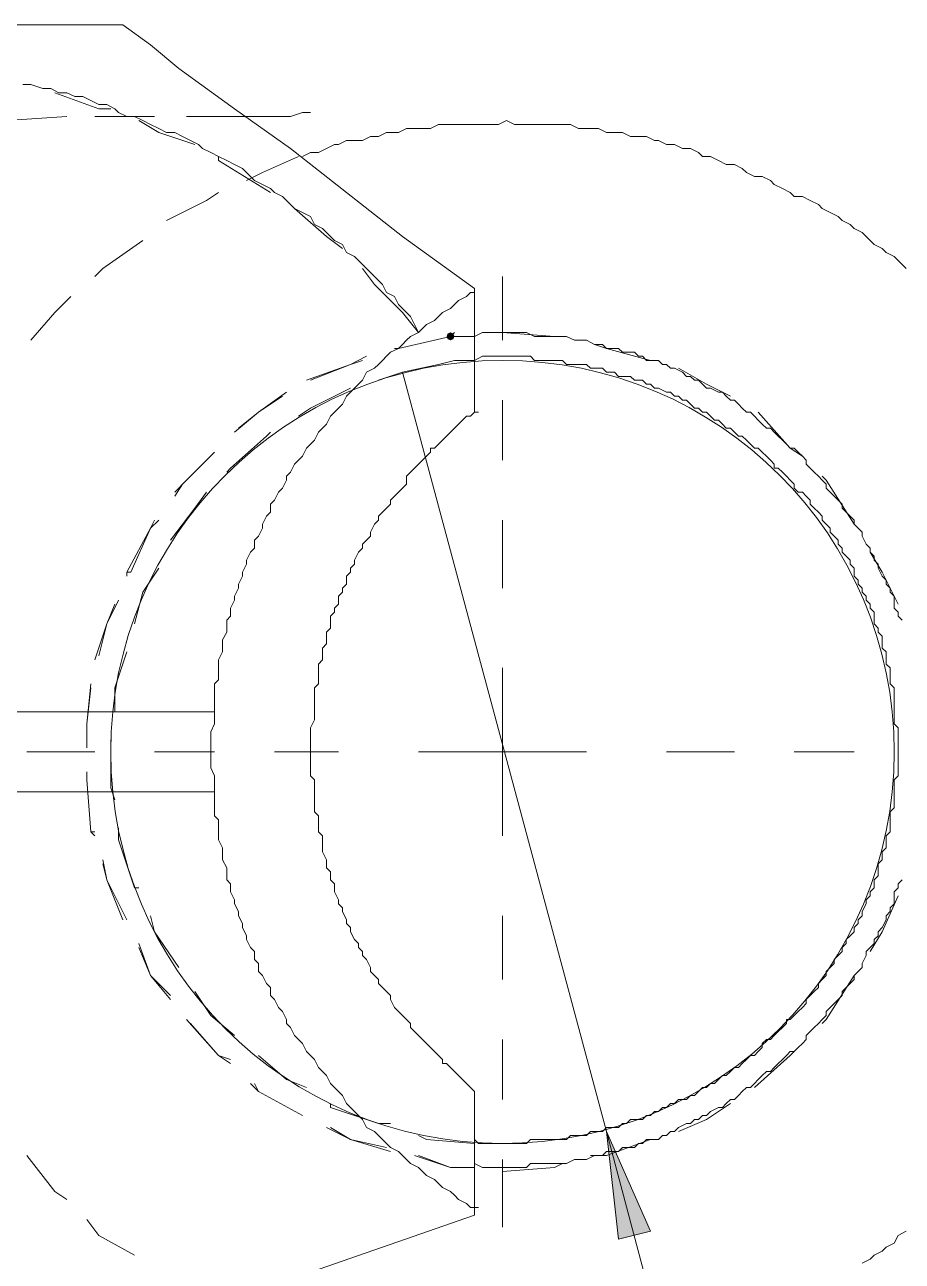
# Model space of a CAD drawing. Header units: millimetres. Extents: x 89051 to 218395, y -330386 to -125649.
# Drawn here: x 92761.3 to 92873.8, y -134309.5 to -134150.9 of the extents above; entities that cross this region are included whole.
import ezdxf

# ---------------------------------------------------------------- set-up
doc = ezdxf.new("R2010")
doc.units = ezdxf.units.MM
doc.header["$LTSCALE"] = 13
doc.layers.add('C00-00-00', color=7, linetype='Continuous')
doc.layers.add('C00-00-FF', color=5, linetype='Continuous', true_color=0x0000ff)
doc.layers.add('铁心', color=3, linetype='Continuous', lineweight=0)

msp = doc.modelspace()

# ---------------------------------------------------------------- hatches: boundary and pattern name
at = {"layer": 'C00-00-00'}
h = msp.add_hatch(color=256, dxfattribs=at)
h.dxf.hatch_style = 2
h.paths.add_polyline_path([(92815.39, -134190.87), (92815.54, -134190.51), (92815.9, -134190.36), (92816.26, -134190.51), (92816.41, -134190.87), (92816.26, -134191.23), (92815.9, -134191.38), (92815.54, -134191.23)])
at = {"layer": '铁心', "lineweight": 13}
h = msp.add_hatch(color=256, dxfattribs=at)
h.dxf.hatch_style = 2
h.paths.add_polyline_path([(92835.88, -134292.81), (92837.41, -134306.64), (92841.51, -134305.61)])

# ---------------------------------------------------------------- linework, layer by layer
at = {"layer": 'C00-00-00', "lineweight": 15}
for points in [[(92759.04, -134150.92), (92766.21, -134150.92), (92773.9, -134150.92)], [(92773.9, -134150.92), (92777.48, -134153.48), (92781.07, -134156.55), (92788.24, -134161.68), (92795.41, -134166.8), (92809.75, -134178.07), (92818.97, -134184.73)], [(92811.8, -134190.36), (92811.29, -134189.34), (92810.78, -134188.31), (92810.27, -134187.8), (92809.24, -134186.77), (92808.73, -134185.75), (92807.7, -134185.24), (92807.19, -134184.21), (92806.68, -134183.7), (92805.66, -134182.68), (92805.14, -134182.16), (92804.12, -134181.14), (92803.61, -134180.63), (92802.58, -134180.12), (92802.07, -134179.09), (92801.05, -134178.58), (92800.02, -134177.55), (92799.51, -134177.04), (92798.48, -134176.53), (92797.97, -134175.51), (92796.95, -134174.99), (92795.92, -134174.48), (92795.41, -134173.97), (92794.39, -134172.94), (92793.36, -134172.43), (92792.85, -134171.92), (92791.83, -134171.41), (92790.8, -134170.9), (92789.78, -134169.87), (92789.26, -134169.36), (92788.24, -134168.85), (92787.22, -134168.33), (92786.19, -134167.82), (92785.17, -134167.31), (92784.14, -134166.8), (92783.63, -134166.29), (92782.6, -134165.77), (92781.58, -134165.26), (92780.56, -134164.75), (92779.53, -134164.75), (92778.51, -134164.24), (92777.48, -134163.72), (92776.46, -134163.21), (92775.43, -134162.7), (92774.41, -134162.7), (92773.38, -134162.19), (92772.87, -134161.68), (92771.85, -134161.16), (92770.82, -134161.16), (92769.8, -134160.65), (92768.77, -134160.14), (92767.75, -134160.14), (92766.73, -134159.63), (92765.7, -134159.63), (92764.68, -134159.11), (92763.65, -134159.11), (92762.12, -134158.6), (92761.09, -134158.6)], [(92765.19, -134159.63), (92770.82, -134161.68)], [(92766.73, -134162.7), (92759.04, -134163.21)], [(92777.99, -134162.7), (92770.31, -134162.7)], [(92770.82, -134161.68), (92772.36, -134161.68)], [(92789.26, -134162.7), (92782.09, -134162.7)], [(92789.26, -134162.7), (92792.85, -134162.7), (92795.41, -134162.7), (92796.95, -134162.19), (92797.97, -134162.19)], [(92775.95, -134163.21), (92778.51, -134164.75)], [(92874.29, -134182.16), (92873.27, -134181.14), (92872.76, -134180.63), (92871.73, -134180.12), (92871.22, -134179.6), (92870.2, -134179.09), (92869.68, -134178.58), (92868.66, -134177.55), (92867.64, -134177.04), (92867.12, -134176.53), (92866.1, -134176.02), (92865.59, -134175.51), (92864.56, -134174.99), (92863.54, -134174.48), (92863.03, -134173.97), (92862, -134173.46), (92860.98, -134172.94), (92859.95, -134172.94), (92859.44, -134172.43), (92858.42, -134171.92), (92857.39, -134171.41), (92856.88, -134170.9), (92855.85, -134170.38), (92854.83, -134170.38), (92853.81, -134169.87), (92853.29, -134169.36), (92852.27, -134168.85), (92851.24, -134168.85), (92850.22, -134168.33), (92849.2, -134167.82), (92848.17, -134167.82), (92847.66, -134167.31), (92846.63, -134166.8), (92845.61, -134166.8), (92844.59, -134166.29), (92843.56, -134166.29), (92842.54, -134165.77), (92842.02, -134165.77), (92841, -134165.26), (92839.98, -134165.26), (92838.95, -134165.26), (92837.93, -134164.75), (92836.9, -134164.75), (92835.88, -134164.75), (92834.85, -134164.24), (92833.83, -134164.24), (92832.8, -134164.24), (92832.29, -134164.24), (92831.27, -134163.72), (92830.24, -134163.72), (92829.22, -134163.72), (92828.19, -134163.72), (92827.17, -134163.72), (92826.14, -134163.72), (92825.12, -134163.72), (92824.1, -134163.72), (92823.07, -134163.21), (92822.05, -134163.72), (92821.02, -134163.72), (92820.51, -134163.72), (92819.49, -134163.72), (92818.46, -134163.72), (92817.44, -134163.72), (92816.41, -134163.72), (92815.39, -134163.72), (92814.36, -134163.72), (92813.34, -134164.24), (92812.31, -134164.24), (92811.29, -134164.24), (92810.27, -134164.24), (92809.24, -134164.75), (92808.73, -134164.75), (92807.7, -134164.75), (92806.68, -134165.26), (92805.66, -134165.26), (92804.63, -134165.77), (92803.61, -134165.77), (92802.58, -134165.77), (92801.56, -134166.29), (92801.05, -134166.29), (92800.02, -134166.8), (92799, -134167.31), (92797.97, -134167.31), (92796.95, -134167.82)], [(92778.51, -134164.75), (92783.12, -134166.29)], [(92786.19, -134167.82), (92786.19, -134168.33)], [(92786.19, -134168.33), (92792.85, -134172.43)], [(92796.44, -134167.82), (92791.83, -134169.87)], [(92791.83, -134169.87), (92789.78, -134170.9)], [(92784.65, -134173.46), (92779.53, -134176.02)], [(92786.19, -134172.43), (92784.65, -134173.46)], [(92795.92, -134174.48), (92800.02, -134178.07)], [(92776.46, -134178.58), (92771.34, -134182.16)], [(92800.02, -134178.07), (92802.07, -134179.6)], [(92771.34, -134182.16), (92770.31, -134183.19)], [(92804.63, -134182.16), (92806.17, -134184.21)], [(92806.17, -134184.21), (92809.75, -134187.8)], [(92818.97, -134184.73), (92818.97, -134185.24)], [(92767.24, -134185.75), (92765.19, -134187.8)], [(92818.97, -134185.24), (92818.46, -134185.24), (92817.95, -134185.75), (92816.92, -134186.26), (92816.41, -134186.77), (92815.9, -134187.29), (92814.88, -134187.8), (92814.36, -134188.31), (92813.85, -134188.82), (92812.83, -134189.34), (92812.31, -134189.85), (92811.8, -134190.36), (92810.78, -134190.87), (92810.27, -134191.38), (92809.75, -134191.9), (92809.24, -134192.41), (92808.22, -134192.92), (92807.7, -134193.43), (92807.19, -134193.95), (92806.68, -134194.46), (92806.17, -134194.97), (92805.14, -134195.48), (92804.63, -134196.51), (92804.12, -134197.02), (92803.61, -134197.53), (92803.09, -134198.04), (92802.58, -134198.56), (92802.07, -134199.58), (92801.56, -134200.09), (92801.05, -134200.61), (92800.53, -134201.12), (92800.02, -134202.14), (92799.51, -134202.65), (92799, -134203.17), (92798.48, -134204.19), (92797.97, -134204.7), (92797.46, -134205.22), (92796.95, -134206.24), (92796.44, -134206.75), (92795.92, -134207.26), (92795.41, -134208.29), (92794.9, -134208.8), (92794.9, -134209.31), (92794.39, -134210.34), (92793.87, -134210.85), (92793.36, -134211.87), (92792.85, -134212.39), (92792.85, -134213.41), (92792.34, -134213.92), (92791.83, -134214.95), (92791.83, -134215.46), (92791.31, -134216.48), (92790.8, -134217), (92790.8, -134218.02), (92790.29, -134218.53), (92789.78, -134219.56), (92789.78, -134220.07), (92789.26, -134221.09), (92789.26, -134221.61), (92788.75, -134222.63), (92788.75, -134223.14), (92788.24, -134224.17), (92788.24, -134224.68), (92787.73, -134225.7), (92787.73, -134226.73), (92787.22, -134227.24), (92787.22, -134228.27), (92787.22, -134228.78), (92786.7, -134229.8), (92786.7, -134230.83), (92786.7, -134231.34), (92786.19, -134232.36), (92786.19, -134232.88), (92786.19, -134233.9), (92786.19, -134234.92), (92785.68, -134235.44), (92785.68, -134236.46), (92785.68, -134236.97), (92785.68, -134238), (92785.68, -134239.02), (92785.68, -134239.53), (92785.68, -134240.56), (92785.17, -134241.58), (92785.17, -134242.1), (92785.17, -134243.12), (92785.17, -134243.63), (92785.17, -134244.66), (92785.17, -134245.68), (92785.17, -134246.19), (92785.68, -134247.22), (92785.68, -134248.24), (92785.68, -134248.76), (92785.68, -134249.78), (92785.68, -134250.8), (92785.68, -134251.32), (92785.68, -134252.34), (92786.19, -134252.85), (92786.19, -134253.88), (92786.19, -134254.9), (92786.19, -134255.41), (92786.7, -134256.44), (92786.7, -134256.95), (92786.7, -134257.98), (92787.22, -134259), (92787.22, -134259.51), (92787.22, -134260.54), (92787.73, -134261.05), (92787.73, -134262.07), (92788.24, -134263.1), (92788.24, -134263.61), (92788.75, -134264.63), (92788.75, -134265.15), (92789.26, -134266.17), (92789.26, -134266.68), (92789.78, -134267.71), (92789.78, -134268.22), (92790.29, -134269.24), (92790.8, -134269.76), (92790.8, -134270.78), (92791.31, -134271.29), (92791.31, -134272.32), (92791.83, -134272.83), (92792.34, -134273.85), (92792.85, -134274.37), (92792.85, -134275.39), (92793.36, -134275.9), (92793.87, -134276.93), (92794.39, -134277.44), (92794.9, -134278.46), (92794.9, -134278.98), (92795.41, -134279.49), (92795.92, -134280.51), (92796.44, -134281.03), (92796.95, -134281.54), (92797.46, -134282.56), (92797.97, -134283.07), (92798.48, -134283.59), (92799, -134284.61), (92799.51, -134285.12), (92800.02, -134285.64), (92800.53, -134286.66), (92801.05, -134287.17), (92801.56, -134287.68), (92802.07, -134288.2), (92802.58, -134289.22), (92803.09, -134289.73), (92803.61, -134290.25), (92804.12, -134290.76), (92804.63, -134291.27), (92805.14, -134292.29), (92806.17, -134292.81), (92806.68, -134293.32), (92807.19, -134293.83), (92807.7, -134294.34), (92808.22, -134294.86), (92809.24, -134295.37), (92809.75, -134295.88), (92810.27, -134296.39), (92810.78, -134296.91), (92811.8, -134297.42), (92812.31, -134297.93), (92812.83, -134298.44), (92813.85, -134298.95), (92814.36, -134299.47), (92814.88, -134299.98), (92815.9, -134300.49), (92816.41, -134301), (92816.92, -134301.52), (92817.95, -134302.03), (92818.46, -134302.54), (92818.97, -134302.54), (92819.49, -134302.54)], [(92818.97, -134200.61), (92818.97, -134185.24)], [(92765.19, -134187.8), (92762.12, -134191.38)], [(92809.75, -134187.8), (92811.8, -134190.36)], [(92809.24, -134192.41), (92815.9, -134190.87)], [(92809.24, -134192.41), (92815.9, -134190.87)], [(92815.9, -134190.87), (92816.41, -134190.36)], [(92815.9, -134190.87), (92818.97, -134190.87)], [(92818.97, -134190.87), (92820, -134190.36), (92820.51, -134190.36), (92821.02, -134190.36), (92822.05, -134190.36), (92822.56, -134190.36), (92823.07, -134190.36), (92823.58, -134190.36), (92824.61, -134190.36), (92825.12, -134190.36), (92825.63, -134190.36), (92826.66, -134190.87), (92827.17, -134190.87), (92827.68, -134190.87), (92828.19, -134190.87), (92829.22, -134190.87), (92829.73, -134190.87), (92830.24, -134190.87), (92830.75, -134190.87), (92831.78, -134191.38), (92832.29, -134191.38), (92832.8, -134191.38), (92833.32, -134191.38), (92834.34, -134191.9), (92834.85, -134191.9), (92835.36, -134191.9), (92835.88, -134192.41), (92836.9, -134192.41), (92837.41, -134192.41), (92837.93, -134192.92), (92838.44, -134192.92), (92839.46, -134192.92), (92839.98, -134193.43), (92840.49, -134193.43), (92841, -134193.95), (92841.51, -134193.95), (92842.54, -134193.95), (92843.05, -134194.46), (92843.56, -134194.46), (92844.07, -134194.97), (92844.59, -134194.97), (92845.61, -134195.48), (92846.12, -134196), (92846.63, -134196), (92847.15, -134196.51), (92847.66, -134196.51), (92848.17, -134197.02), (92848.68, -134197.53), (92849.2, -134197.53), (92850.22, -134198.04), (92850.73, -134198.04), (92851.24, -134198.56), (92851.76, -134199.07), (92852.27, -134199.07), (92852.78, -134199.58), (92853.29, -134200.09), (92853.81, -134200.61), (92854.32, -134200.61), (92854.83, -134201.12), (92855.34, -134201.63), (92855.85, -134202.14), (92856.37, -134202.65), (92856.88, -134202.65), (92857.39, -134203.17), (92857.9, -134203.68), (92858.42, -134204.19), (92858.93, -134204.7), (92859.44, -134205.22), (92859.95, -134205.22), (92860.46, -134205.73), (92860.98, -134206.24), (92861.49, -134206.75), (92861.49, -134207.26), (92862, -134207.78), (92862.51, -134208.29), (92863.03, -134208.8), (92863.54, -134209.31), (92864.05, -134209.83), (92864.05, -134210.34), (92864.56, -134210.85), (92865.07, -134211.36), (92865.59, -134211.87), (92866.1, -134212.39), (92866.1, -134212.9), (92866.61, -134213.41), (92867.12, -134213.92), (92867.64, -134214.44), (92867.64, -134214.95), (92868.15, -134215.46), (92868.66, -134215.97), (92868.66, -134216.48), (92869.17, -134217.51), (92869.68, -134218.02), (92869.68, -134218.53), (92870.2, -134219.05), (92870.2, -134219.56), (92870.71, -134220.07), (92870.71, -134220.58), (92871.22, -134221.61), (92871.73, -134222.12), (92871.73, -134222.63), (92872.25, -134223.14), (92872.25, -134223.66), (92872.76, -134224.17), (92872.76, -134225.19), (92872.76, -134225.7), (92873.27, -134226.22), (92873.27, -134226.73), (92873.78, -134227.24)], [(92820.51, -134190.36), (92822.56, -134190.36)], [(92822.56, -134190.36), (92829.22, -134190.87)], [(92829.22, -134190.87), (92830.24, -134190.87)], [(92808.73, -134192.41), (92809.24, -134192.41)], [(92808.73, -134192.41), (92809.24, -134192.41)], [(92834.34, -134191.9), (92835.88, -134192.41)], [(92835.88, -134192.41), (92841.51, -134193.95)], [(92797.46, -134196.51), (92803.09, -134194.46)], [(92797.97, -134196.51), (92803.09, -134194.46)], [(92803.09, -134194.46), (92805.14, -134193.43)], [(92803.09, -134194.46), (92804.63, -134193.95)], [(92809.75, -134195.48), (92814.36, -134194.46)], [(92814.36, -134194.46), (92816.41, -134193.95)], [(92816.41, -134193.95), (92818.97, -134193.95)], [(92818.97, -134193.95), (92820, -134193.43), (92820.51, -134193.43), (92821.02, -134193.43), (92821.53, -134193.43), (92822.56, -134193.43), (92823.07, -134193.43), (92823.58, -134193.43), (92824.1, -134193.43), (92824.61, -134193.43), (92825.63, -134193.43), (92826.14, -134193.43), (92826.66, -134193.95), (92827.17, -134193.95), (92827.68, -134193.95), (92828.71, -134193.95), (92829.22, -134193.95), (92829.73, -134193.95), (92830.24, -134193.95), (92830.75, -134194.46), (92831.78, -134194.46), (92832.29, -134194.46), (92832.8, -134194.46), (92833.32, -134194.46), (92833.83, -134194.97), (92834.34, -134194.97), (92835.36, -134194.97), (92835.88, -134195.48), (92836.39, -134195.48), (92836.9, -134195.48), (92837.41, -134196), (92837.93, -134196), (92838.95, -134196), (92839.46, -134196.51), (92839.98, -134196.51), (92840.49, -134196.51), (92841, -134197.02), (92841.51, -134197.02), (92842.02, -134197.53), (92842.54, -134197.53), (92843.56, -134198.04), (92844.07, -134198.04), (92844.59, -134198.56), (92845.1, -134198.56), (92845.61, -134199.07), (92846.12, -134199.07), (92846.63, -134199.58), (92847.15, -134200.09), (92847.66, -134200.09), (92848.17, -134200.61), (92848.68, -134200.61), (92849.2, -134201.12), (92849.71, -134201.63), (92850.22, -134201.63), (92850.73, -134202.14), (92851.24, -134202.65), (92851.76, -134202.65), (92852.27, -134203.17), (92852.78, -134203.68), (92853.29, -134203.68), (92853.81, -134204.19), (92854.32, -134204.7), (92854.83, -134205.22), (92855.34, -134205.22), (92855.85, -134205.73), (92856.37, -134206.24), (92856.88, -134206.75), (92857.39, -134207.26), (92857.39, -134207.78), (92857.9, -134207.78), (92858.42, -134208.29), (92858.93, -134208.8), (92859.44, -134209.31), (92859.95, -134209.83), (92859.95, -134210.34), (92860.46, -134210.85), (92860.98, -134210.85), (92861.49, -134211.36), (92862, -134211.87), (92862, -134212.39), (92862.51, -134212.9), (92863.03, -134213.41), (92863.54, -134213.92), (92863.54, -134214.44), (92864.05, -134214.95), (92864.56, -134215.46), (92864.56, -134215.97), (92865.07, -134216.48), (92865.59, -134217), (92865.59, -134217.51), (92866.1, -134218.02), (92866.1, -134218.53), (92866.61, -134219.05), (92867.12, -134219.56), (92867.12, -134220.07), (92867.64, -134220.58), (92867.64, -134221.61), (92868.15, -134222.12), (92868.15, -134222.63), (92868.66, -134223.14), (92868.66, -134223.66), (92869.17, -134224.17), (92869.17, -134224.68), (92869.68, -134225.19), (92869.68, -134225.7), (92870.2, -134226.22), (92870.2, -134227.24), (92870.2, -134227.75), (92870.71, -134228.27), (92870.71, -134228.78), (92871.22, -134229.29), (92871.22, -134229.8), (92871.22, -134230.83), (92871.73, -134231.34), (92871.73, -134231.85), (92871.73, -134232.36), (92871.73, -134232.88), (92872.25, -134233.39), (92872.25, -134234.41), (92872.25, -134234.92), (92872.25, -134235.44), (92872.76, -134235.95), (92872.76, -134236.46), (92872.76, -134237.49), (92872.76, -134238), (92872.76, -134238.51), (92872.76, -134239.02), (92872.76, -134239.53), (92872.76, -134240.56), (92873.27, -134241.07), (92873.27, -134241.58), (92873.27, -134242.1), (92873.27, -134242.61), (92873.27, -134243.63), (92873.27, -134244.15), (92873.27, -134244.66), (92873.27, -134245.17), (92873.27, -134245.68), (92873.27, -134246.71), (92873.27, -134247.22), (92872.76, -134247.73), (92872.76, -134248.24), (92872.76, -134248.76), (92872.76, -134249.78), (92872.76, -134250.29), (92872.76, -134250.8), (92872.76, -134251.32), (92872.25, -134251.83), (92872.25, -134252.85), (92872.25, -134253.37), (92872.25, -134253.88), (92872.25, -134254.39), (92871.73, -134254.9), (92871.73, -134255.41), (92871.73, -134256.44), (92871.22, -134256.95), (92871.22, -134257.46), (92871.22, -134257.98), (92870.71, -134258.49), (92870.71, -134259), (92870.71, -134260.02), (92870.2, -134260.54), (92870.2, -134261.05), (92870.2, -134261.56), (92869.68, -134262.07), (92869.68, -134262.59), (92869.17, -134263.1), (92869.17, -134263.61), (92868.66, -134264.63), (92868.66, -134265.15), (92868.15, -134265.66), (92868.15, -134266.17), (92867.64, -134266.68), (92867.64, -134267.2), (92867.12, -134267.71), (92866.61, -134268.22), (92866.61, -134268.73), (92866.1, -134269.24), (92866.1, -134269.76), (92865.59, -134270.27), (92865.07, -134270.78), (92865.07, -134271.29), (92864.56, -134271.81), (92864.05, -134272.32), (92864.05, -134272.83), (92863.54, -134273.34), (92863.03, -134273.85), (92863.03, -134274.37), (92862.51, -134274.88), (92862, -134275.39), (92861.49, -134275.9), (92861.49, -134276.42), (92860.98, -134276.93), (92860.46, -134277.44), (92859.95, -134277.95), (92859.44, -134278.46), (92858.93, -134278.46), (92858.93, -134278.98), (92858.42, -134279.49), (92857.9, -134280), (92857.39, -134280.51), (92856.88, -134281.03), (92856.37, -134281.03), (92855.85, -134281.54), (92855.85, -134282.05), (92855.34, -134282.56), (92854.83, -134283.07), (92854.32, -134283.07), (92853.81, -134283.59), (92853.29, -134284.1), (92852.78, -134284.61), (92852.27, -134284.61), (92851.76, -134285.12), (92851.24, -134285.64), (92850.73, -134285.64), (92850.22, -134286.15), (92849.71, -134286.66), (92849.2, -134286.66), (92848.68, -134287.17), (92848.17, -134287.17), (92847.66, -134287.68), (92847.15, -134288.2), (92846.63, -134288.2), (92846.12, -134288.71), (92845.1, -134288.71), (92844.59, -134289.22), (92844.07, -134289.22), (92843.56, -134289.73), (92843.05, -134289.73), (92842.54, -134290.25), (92842.02, -134290.25), (92841.51, -134290.76), (92841, -134290.76), (92840.49, -134291.27), (92839.46, -134291.27), (92838.95, -134291.27), (92838.44, -134291.78), (92837.93, -134291.78), (92837.41, -134292.29), (92836.9, -134292.29), (92835.88, -134292.29), (92835.36, -134292.81), (92834.85, -134292.81), (92834.34, -134292.81), (92833.83, -134292.81), (92833.32, -134293.32), (92832.29, -134293.32), (92831.78, -134293.32), (92831.27, -134293.32), (92830.75, -134293.83), (92830.24, -134293.83), (92829.22, -134293.83), (92828.71, -134293.83), (92828.19, -134293.83), (92827.68, -134293.83), (92827.17, -134293.83), (92826.14, -134293.83), (92825.63, -134294.34), (92825.12, -134294.34), (92824.61, -134294.34), (92824.1, -134294.34), (92823.07, -134294.34), (92822.56, -134294.34), (92822.05, -134294.34), (92821.53, -134294.34), (92821.02, -134294.34), (92820, -134294.34), (92819.49, -134294.34), (92818.97, -134293.83)], [(92806.68, -134196.51), (92809.75, -134195.48)], [(92845.1, -134194.97), (92848.68, -134197.02)], [(92797.97, -134200.09), (92803.09, -134197.53)], [(92848.68, -134197.02), (92851.76, -134198.56)], [(92791.31, -134200.61), (92794.9, -134198.04)], [(92791.31, -134200.61), (92794.39, -134198.56)], [(92788.24, -134203.17), (92791.31, -134200.61)], [(92788.75, -134202.65), (92791.31, -134200.61)], [(92796.44, -134201.12), (92797.97, -134200.09)], [(92818.97, -134287.68), (92818.46, -134287.17), (92817.95, -134286.66), (92817.44, -134286.15), (92816.92, -134285.64), (92816.41, -134285.12), (92815.9, -134284.61), (92815.39, -134284.1), (92814.88, -134284.1), (92814.88, -134283.59), (92814.36, -134283.07), (92813.85, -134282.56), (92813.34, -134282.05), (92812.83, -134281.54), (92812.31, -134281.03), (92811.8, -134280.51), (92811.29, -134280), (92810.78, -134279.49), (92810.78, -134278.98), (92810.27, -134278.46), (92809.75, -134277.95), (92809.24, -134277.44), (92808.73, -134276.93), (92808.22, -134275.9), (92808.22, -134275.39), (92807.7, -134274.88), (92807.19, -134274.37), (92806.68, -134273.85), (92806.68, -134273.34), (92806.17, -134272.83), (92805.66, -134272.32), (92805.66, -134271.81), (92805.14, -134270.78), (92804.63, -134270.27), (92804.63, -134269.76), (92804.12, -134269.24), (92804.12, -134268.73), (92803.61, -134268.22), (92803.09, -134267.2), (92803.09, -134266.68), (92802.58, -134266.17), (92802.58, -134265.66), (92802.07, -134264.63), (92802.07, -134264.12), (92801.56, -134263.61), (92801.56, -134263.1), (92801.05, -134262.07), (92801.05, -134261.56), (92801.05, -134261.05), (92800.53, -134260.54), (92800.53, -134259.51), (92800.02, -134259), (92800.02, -134258.49), (92800.02, -134257.98), (92799.51, -134256.95), (92799.51, -134256.44), (92799.51, -134255.93), (92799.51, -134254.9), (92799, -134254.39), (92799, -134253.88), (92799, -134252.85), (92799, -134252.34), (92798.48, -134251.83), (92798.48, -134251.32), (92798.48, -134250.29), (92798.48, -134249.78), (92798.48, -134249.27), (92798.48, -134248.24), (92798.48, -134247.73), (92797.97, -134247.22), (92797.97, -134246.19), (92797.97, -134245.68), (92797.97, -134245.17), (92797.97, -134244.15), (92797.97, -134243.63), (92797.97, -134243.12), (92797.97, -134242.1), (92797.97, -134241.58), (92797.97, -134241.07), (92798.48, -134240.05), (92798.48, -134239.53), (92798.48, -134239.02), (92798.48, -134238), (92798.48, -134237.49), (92798.48, -134236.97), (92798.48, -134235.95), (92799, -134235.44), (92799, -134234.92), (92799, -134233.9), (92799, -134233.39), (92799, -134232.88), (92799.51, -134232.36), (92799.51, -134231.34), (92799.51, -134230.83), (92800.02, -134230.31), (92800.02, -134229.29), (92800.02, -134228.78), (92800.53, -134228.27), (92800.53, -134227.75), (92800.53, -134226.73), (92801.05, -134226.22), (92801.05, -134225.7), (92801.56, -134225.19), (92801.56, -134224.17), (92802.07, -134223.66), (92802.07, -134223.14), (92802.58, -134222.63), (92802.58, -134221.61), (92803.09, -134221.09), (92803.09, -134220.58), (92803.61, -134220.07), (92803.61, -134219.56), (92804.12, -134218.53), (92804.63, -134218.02), (92804.63, -134217.51), (92805.14, -134217), (92805.66, -134216.48), (92805.66, -134215.97), (92806.17, -134214.95), (92806.68, -134214.44), (92806.68, -134213.92), (92807.19, -134213.41), (92807.7, -134212.9), (92808.22, -134212.39), (92808.22, -134211.87), (92808.73, -134211.36), (92809.24, -134210.85), (92809.75, -134210.34), (92810.27, -134209.83), (92810.27, -134208.8), (92810.78, -134208.29), (92811.29, -134207.78), (92811.8, -134207.26), (92812.31, -134206.75), (92812.83, -134206.24), (92813.34, -134205.73), (92813.34, -134205.22), (92813.85, -134205.22), (92814.36, -134204.7), (92814.88, -134204.19), (92815.39, -134203.68), (92815.9, -134203.17), (92816.41, -134202.65), (92816.92, -134202.14), (92817.44, -134201.63), (92817.95, -134201.12), (92818.46, -134201.12), (92818.97, -134200.61), (92819.49, -134200.61)], [(92855.34, -134200.61), (92859.44, -134205.22)], [(92787.73, -134207.78), (92792.34, -134203.68)], [(92792.34, -134203.68), (92792.85, -134203.17)], [(92859.44, -134205.22), (92860.98, -134206.24)], [(92781.58, -134209.83), (92785.68, -134205.73)], [(92782.09, -134209.31), (92785.68, -134205.73)], [(92787.22, -134208.29), (92787.73, -134207.78)], [(92863.54, -134208.8), (92864.05, -134209.31)], [(92780.56, -134210.85), (92782.09, -134209.31)], [(92780.56, -134211.36), (92781.58, -134209.83)], [(92864.05, -134209.31), (92867.64, -134214.95)], [(92783.12, -134212.9), (92784.65, -134210.85)], [(92780.04, -134217), (92783.12, -134212.9)], [(92777.48, -134215.46), (92778.51, -134214.44)], [(92777.48, -134215.46), (92777.99, -134214.44)], [(92774.41, -134221.09), (92777.48, -134215.46)], [(92774.92, -134221.09), (92777.48, -134215.46)], [(92869.68, -134218.53), (92871.22, -134221.09)], [(92774.41, -134221.09), (92774.92, -134221.09)], [(92774.41, -134221.61), (92774.41, -134221.09)], [(92776.46, -134223.66), (92778.51, -134220.58)], [(92871.22, -134221.09), (92873.27, -134225.19)], [(92771.85, -134227.75), (92773.38, -134224.68)], [(92775.43, -134227.75), (92776.46, -134223.66)], [(92771.85, -134227.75), (92772.87, -134225.19)], [(92770.31, -134232.36), (92771.85, -134227.75)], [(92770.82, -134231.85), (92771.85, -134227.75)], [(92772.87, -134235.95), (92774.41, -134231.34)], [(92769.29, -134240.56), (92769.8, -134235.44)], [(92769.29, -134240.56), (92769.8, -134235.95)], [(92772.87, -134239.02), (92772.87, -134235.95)], [(92785.68, -134239.02), (92719.09, -134239.02)], [(92769.29, -134243.12), (92769.29, -134240.56)], [(92769.29, -134243.63), (92769.29, -134240.56)], [(92772.36, -134248.76), (92772.36, -134242.61)], [(92769.29, -134247.73), (92769.29, -134246.71)], [(92769.29, -134247.73), (92769.29, -134247.22)], [(92769.8, -134254.39), (92769.29, -134247.73)], [(92769.8, -134254.39), (92769.29, -134247.73)], [(92785.68, -134249.27), (92719.09, -134249.27)], [(92772.87, -134250.29), (92772.36, -134248.76)], [(92770.31, -134254.39), (92769.8, -134254.39)], [(92770.31, -134254.9), (92769.8, -134254.39)], [(92773.38, -134255.41), (92773.38, -134253.88)], [(92775.43, -134261.56), (92773.38, -134255.41)], [(92771.85, -134260.54), (92771.34, -134257.98)], [(92771.85, -134260.54), (92771.34, -134258.49)], [(92773.9, -134265.66), (92771.85, -134260.54)], [(92774.41, -134265.66), (92771.85, -134260.54)], [(92873.78, -134260.54), (92873.27, -134261.05), (92873.27, -134261.56), (92872.76, -134262.07), (92872.76, -134262.59), (92872.76, -134263.61), (92872.25, -134264.12), (92872.25, -134264.63), (92871.73, -134265.15), (92871.73, -134265.66), (92871.22, -134266.68), (92870.71, -134267.2), (92870.71, -134267.71), (92870.2, -134268.22), (92870.2, -134268.73), (92869.68, -134269.24), (92869.17, -134269.76), (92869.17, -134270.27), (92868.66, -134271.29), (92868.66, -134271.81), (92868.15, -134272.32), (92867.64, -134272.83), (92867.64, -134273.34), (92867.12, -134273.85), (92866.61, -134274.37), (92866.1, -134274.88), (92866.1, -134275.39), (92865.59, -134275.9), (92865.07, -134276.42), (92864.56, -134276.93), (92864.05, -134277.44), (92864.05, -134277.95), (92863.54, -134278.46), (92863.03, -134278.98), (92862.51, -134279.49), (92862, -134280), (92861.49, -134280.51), (92861.49, -134281.03), (92860.98, -134281.54), (92860.46, -134282.05), (92859.95, -134282.56), (92859.44, -134282.56), (92858.93, -134283.07), (92858.42, -134283.59), (92857.9, -134284.1), (92857.39, -134284.61), (92856.88, -134285.12), (92856.37, -134285.12), (92855.85, -134285.64), (92855.34, -134286.15), (92854.83, -134286.66), (92854.32, -134287.17), (92853.81, -134287.17), (92853.29, -134287.68), (92852.78, -134288.2), (92852.27, -134288.71), (92851.76, -134288.71), (92851.24, -134289.22), (92850.73, -134289.73), (92850.22, -134289.73), (92849.2, -134290.25), (92848.68, -134290.76), (92848.17, -134290.76), (92847.66, -134291.27), (92847.15, -134291.27), (92846.63, -134291.78), (92846.12, -134291.78), (92845.1, -134292.29), (92844.59, -134292.81), (92844.07, -134292.81), (92843.56, -134293.32), (92843.05, -134293.32), (92842.54, -134293.83), (92841.51, -134293.83), (92841, -134293.83), (92840.49, -134294.34), (92839.98, -134294.34), (92839.46, -134294.86), (92838.44, -134294.86), (92837.93, -134294.86), (92837.41, -134295.37), (92836.9, -134295.37), (92835.88, -134295.37), (92835.36, -134295.88), (92834.85, -134295.88), (92834.34, -134295.88), (92833.32, -134296.39), (92832.8, -134296.39), (92832.29, -134296.39), (92831.78, -134296.39), (92830.75, -134296.91), (92830.24, -134296.91), (92829.73, -134296.91), (92829.22, -134296.91), (92828.19, -134296.91), (92827.68, -134296.91), (92827.17, -134296.91), (92826.14, -134296.91), (92825.63, -134297.42), (92825.12, -134297.42), (92824.61, -134297.42), (92823.58, -134297.42), (92823.07, -134297.42), (92822.56, -134297.42), (92822.05, -134297.42), (92821.02, -134297.42), (92820.51, -134297.42), (92820, -134297.42), (92818.97, -134296.91)], [(92775.95, -134261.56), (92775.43, -134261.56)], [(92873.27, -134262.59), (92871.22, -134267.2)], [(92777.99, -134267.2), (92777.48, -134265.15)], [(92781.07, -134271.81), (92777.99, -134267.2)], [(92871.22, -134267.2), (92869.68, -134269.76)], [(92777.48, -134272.83), (92775.95, -134268.73)], [(92777.48, -134272.83), (92775.95, -134269.24)], [(92780.04, -134275.39), (92777.48, -134272.83)], [(92780.04, -134275.9), (92777.48, -134272.83)], [(92867.64, -134272.83), (92864.05, -134278.46)], [(92785.17, -134277.95), (92783.12, -134274.88)], [(92786.19, -134283.07), (92782.09, -134278.46)], [(92788.24, -134280.51), (92785.17, -134277.95)], [(92864.05, -134278.46), (92863.54, -134278.98)], [(92786.19, -134283.07), (92782.6, -134278.98)], [(92787.73, -134283.59), (92786.19, -134283.07)], [(92787.73, -134284.1), (92786.19, -134283.07)], [(92794.9, -134286.15), (92791.31, -134283.07)], [(92859.44, -134283.07), (92854.83, -134287.17)], [(92860.46, -134282.05), (92859.44, -134283.07)], [(92797.46, -134287.17), (92794.9, -134286.15)], [(92791.31, -134287.68), (92790.29, -134286.66)], [(92791.31, -134287.68), (92790.8, -134286.66)], [(92796.95, -134290.76), (92791.31, -134287.68)], [(92796.95, -134290.76), (92791.31, -134287.68)], [(92818.97, -134303.05), (92818.97, -134287.68)], [(92800.53, -134289.73), (92800.53, -134289.22)], [(92851.76, -134289.22), (92848.68, -134291.27)], [(92806.68, -134291.78), (92800.53, -134289.73)], [(92848.68, -134291.27), (92845.1, -134292.81)], [(92803.09, -134293.83), (92800.02, -134292.29)], [(92803.09, -134293.83), (92800.53, -134292.29)], [(92808.22, -134291.78), (92806.68, -134291.78)], [(92807.7, -134294.86), (92803.09, -134293.83)], [(92808.22, -134295.37), (92803.09, -134293.83)], [(92812.83, -134293.83), (92811.8, -134293.32)], [(92818.97, -134294.34), (92812.83, -134293.83)], [(92841.51, -134293.83), (92835.88, -134295.88)], [(92761.6, -134295.88), (92765.19, -134300.49)], [(92815.9, -134297.42), (92811.29, -134295.88)], [(92815.9, -134297.42), (92811.8, -134295.88)], [(92835.88, -134295.88), (92833.83, -134295.88)], [(92818.46, -134297.42), (92815.9, -134297.42)], [(92818.97, -134297.42), (92815.9, -134297.42)], [(92829.22, -134297.42), (92822.56, -134297.93)], [(92822.56, -134297.93), (92822.56, -134297.42)], [(92830.24, -134296.91), (92829.22, -134297.42)], [(92765.19, -134300.49), (92766.73, -134301.52)], [(92721.65, -134337.37), (92818.97, -134303.56)], [(92818.97, -134303.56), (92818.97, -134303.05)], [(92769.29, -134304.08), (92770.82, -134306.13)], [(92770.82, -134306.13), (92775.43, -134308.69)], [(92868.66, -134309.71), (92869.68, -134309.2), (92870.2, -134308.69), (92871.22, -134308.17), (92871.73, -134307.66), (92872.76, -134307.15), (92873.27, -134306.13), (92874.29, -134305.61)]]:
    msp.add_lwpolyline(points, dxfattribs=at)
at = {"layer": 'C00-00-FF', "lineweight": 15}
for points in [[(92822.56, -134191.38), (92822.56, -134183.19)], [(92822.56, -134206.75), (92822.56, -134199.07)], [(92822.56, -134223.14), (92822.56, -134214.44)], [(92822.56, -134244.15), (92822.56, -134233.39)], [(92770.31, -134244.15), (92761.6, -134244.15)], [(92785.68, -134244.15), (92777.99, -134244.15)], [(92801.56, -134244.15), (92793.36, -134244.15)], [(92822.56, -134244.15), (92811.8, -134244.15)], [(92822.56, -134244.15), (92833.32, -134244.15)], [(92843.56, -134244.15), (92852.27, -134244.15)], [(92859.95, -134244.15), (92867.64, -134244.15)], [(92822.56, -134281.03), (92822.56, -134288.71)], [(92822.56, -134296.39), (92822.56, -134305.1)]]:
    msp.add_lwpolyline(points, dxfattribs=at)
msp.add_circle((92822.56, -134244.15), 50.2, dxfattribs=at)
at = {"layer": '铁心', "lineweight": 13}
for points in [[(92835.88, -134292.81), (92809.75, -134195.48)], [(92822.56, -134244.15), (92822.56, -134254.9)], [(92822.56, -134265.15), (92822.56, -134273.34)], [(92835.88, -134292.81), (92862, -134391.16)]]:
    msp.add_lwpolyline(points, dxfattribs=at)
msp.add_lwpolyline([(92835.88, -134292.81), (92837.41, -134306.64), (92841.51, -134305.61)], close=True, dxfattribs=at)

doc.saveas('drawing.dxf')
